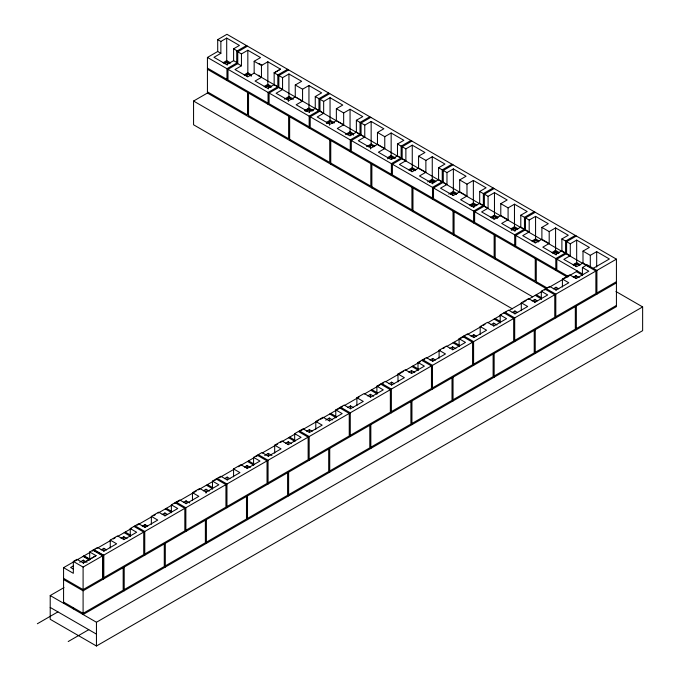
<?xml version="1.0" encoding="UTF-8"?>
<svg xmlns="http://www.w3.org/2000/svg" width="680" height="680" viewBox="0 0 680 680"><rect width="100%" height="100%" fill="white"/><g stroke="black" fill="none" stroke-linecap="round" stroke-linejoin="round"><path stroke-width="1.02" d="M93.882 549.576L103.649 555.212L103.649 577.754L143.726 554.616L143.726 532.066L133.96 526.431M121.091 538.288L123.802 536.707L127.032 538.568M162.197 514.556L164.908 512.975L167.331 514.369M203.303 490.824L206.014 489.243L209.244 491.104M244.409 467.092L247.112 465.511L250.342 467.373M285.515 443.36L288.218 441.779L291.448 443.64M325.72 420.155L329.324 418.047L332.554 419.909M367.727 395.896L370.43 394.315L373.66 396.176M408.833 372.164L411.536 370.583L414.766 372.453M449.93 348.432L452.642 346.851L455.872 348.721M491.037 324.7L493.748 323.119L496.978 324.989M532.142 300.968L534.854 299.387L537.277 300.789M573.248 277.236L575.96 275.655L579.19 277.525M555.798 317.892L555.798 294.159L207.434 93.032L207.434 57.434L217.71 51.502L217.71 39.636L226.958 34.297L616.428 259.156L616.428 306.62L83.096 614.542L83.096 567.077L73.329 561.442L73.329 573.308L63.572 567.664L63.572 603.262M220.864 41.455L226.703 38.089L239.436 45.441L233.605 48.807L233.605 60.673L226.703 64.659L213.97 57.307L220.864 53.32L220.864 41.455L217.71 39.636M254.158 61.268L261.46 65.484L261.46 77.35L254.158 73.134L254.158 61.268L260.542 57.587L247.834 50.252L241.451 53.933L241.451 65.798L236.725 63.07L236.725 51.204L246.483 45.569M247.511 46.163L237.753 51.799L237.753 63.665L227.987 69.3L227.987 79.977L268.065 103.122M223.065 62.73L226.703 60.63L230.341 62.73M223.975 63.393L226.703 61.821L229.976 63.665M224.51 63.673L227.248 62.092L227.248 65.169M241.451 65.798L234.991 69.53L247.767 76.823L254.158 73.134M512.465 308.907L193.562 124.788L193.562 101.04L208.071 92.667M244.162 74.91L247.834 72.794L251.464 74.894M261.46 65.484L267.844 61.795L280.543 69.173L274.193 72.837M245.08 75.573L247.834 73.984L251.473 76.084M258.817 75.234L258.306 75.531L595.875 271.023L595.875 293.565L555.798 316.701M261.46 77.35L255.068 81.039L267.775 88.374L274.159 84.685L282.557 89.53L282.557 77.665L274.159 72.82L274.159 84.685M274.159 72.82L280.543 69.13M287.589 69.3L277.831 74.936L277.831 86.802L268.065 92.438L268.065 104.303M288.618 69.895L278.859 75.531L278.859 87.397L269.093 93.032L269.093 103.709L309.171 126.854M264.197 86.453L267.844 84.346L271.473 86.436M265.106 87.108L267.844 85.527L271.082 87.397M265.616 87.405L268.353 85.825L268.353 88.901M282.557 77.665L288.94 73.984L301.648 81.311L295.264 85L295.264 96.866L302.566 101.082L302.566 89.216L295.264 85M282.557 89.53L276.097 93.262L288.873 100.555L295.264 96.866M284.35 99.178L288.94 96.526L293.479 99.144M302.566 89.216L308.95 85.527L321.649 92.862L315.265 96.552L315.265 108.417L323.663 113.263L323.663 101.397L315.265 96.552M286.186 99.305L288.94 97.716L291.669 99.288M302.566 101.082L296.174 104.771L308.881 112.106L315.265 108.417M328.695 93.032L318.937 98.668L318.937 110.534L309.171 116.169L309.171 128.035M329.724 93.627L319.966 99.263L319.966 111.129L310.199 116.764L310.199 127.441L350.276 150.586M304.385 110.712L308.95 108.078L313.488 110.695M305.295 111.367L308.95 109.259L308.95 85.527M306.723 111.138L309.459 109.556L309.459 112.633M323.663 101.397L330.046 97.716L342.754 105.043L336.362 108.732L336.362 120.598L343.663 124.814L343.663 112.948L336.362 108.732M323.663 113.263L317.203 116.994L329.978 124.287L336.362 120.598M326.375 122.374L330.046 120.258L334.585 122.876M343.663 112.948L350.055 109.259L362.754 116.594L356.371 120.283L356.371 132.149L364.769 136.994L364.769 125.129L356.371 120.283M326.375 123.564L330.046 121.448L332.775 123.02M343.663 124.814L337.28 128.503L349.988 135.839L356.371 132.149M369.801 116.764L360.034 122.4L360.034 134.266L350.276 139.901L350.276 151.768M370.829 117.359L361.063 122.995L361.063 134.861L351.305 140.496L351.305 151.172L391.382 174.318M345.491 134.444L350.055 131.809L353.685 133.9M347.319 134.572L350.055 132.991L350.055 109.259M347.828 134.869L350.565 133.288L350.565 135.337M364.769 125.129L371.152 121.448L383.86 128.775L377.468 132.464L377.468 144.33L384.769 148.546L384.769 136.68L377.468 132.464M364.769 136.994L358.309 140.726L371.084 148.019L377.468 144.33M366.562 146.642L371.152 143.99L374.782 146.081M384.769 136.68L391.153 132.991L403.861 140.327L397.477 144.016L397.477 155.881L405.875 160.726L405.875 148.861L397.477 144.016M368.399 146.761L371.152 145.18L373.881 146.752M384.769 148.546L378.386 152.235L391.094 159.57L397.477 155.881M410.907 140.496L401.14 146.132L401.14 157.998L391.382 163.633L391.382 175.499M411.935 141.091L402.169 146.727L402.169 158.593L392.411 164.228L392.411 174.905L432.488 198.05M387.506 157.649L391.153 155.542L395.692 158.159M387.506 158.831L391.153 156.723L391.153 132.991M388.934 158.601L391.671 157.02L391.671 159.069M405.875 148.861L412.258 145.171L424.957 152.507L418.574 156.196L418.574 168.062L425.875 172.278L425.875 160.412L418.574 156.196M405.875 160.726L399.415 164.458L412.19 171.751L418.574 168.062M408.587 169.839L412.258 167.722L415.888 169.813M425.875 160.412L432.259 156.723L444.966 164.058L438.583 167.748L438.583 179.613L446.973 184.458L446.973 172.593L438.583 167.748M409.504 170.493L412.258 168.904L414.987 170.484M425.875 172.278L419.492 175.967L432.2 183.303L438.583 179.613M452.013 164.228L442.246 169.864L442.246 181.73L432.488 187.365L432.488 199.231M453.041 164.823L443.275 170.459L443.275 182.325L433.517 187.96L433.517 198.636L473.594 221.782M427.703 181.908L432.259 179.273L435.888 181.364M429.522 182.036L432.259 180.455L432.259 156.723M430.041 182.333L432.777 180.752L432.777 183.829M446.973 172.593L453.364 168.904L466.063 176.239L459.68 179.928L459.68 191.794L466.981 196.01L466.981 184.144L459.68 179.928M446.973 184.458L440.512 188.19L453.296 195.483L459.68 191.794M448.774 194.097L453.364 191.454L456.994 193.545M466.981 184.144L473.365 180.455L486.072 187.791L479.689 191.48L479.689 203.345L488.079 208.191L488.079 196.325L479.689 191.48M450.611 194.225L453.364 192.635L456.093 194.216M466.981 196.01L460.598 199.699L473.305 207.034L479.689 203.345M493.119 187.96L483.352 193.596L483.352 205.462L473.594 211.097L473.594 222.963M494.147 188.555L484.381 194.191L484.381 206.057L474.623 211.692L474.623 222.369L514.692 245.505M469.719 205.113L473.365 203.006L476.994 205.096M470.628 205.768L473.365 204.187L476.094 205.76M471.146 206.066L473.883 204.484L473.883 207.561M488.079 196.325L494.471 192.635L507.169 199.971L500.786 203.66L500.786 215.526L508.087 219.742L508.087 207.876L500.786 203.66M488.079 208.191L481.618 211.922L494.402 219.215L500.786 215.526M490.798 217.303L494.471 215.186L498.1 217.277M508.087 207.876L514.471 204.187L527.178 211.522L520.795 215.212L520.795 227.077L529.185 231.923L529.185 220.056L520.795 215.212M491.716 217.957L494.471 216.368L497.19 217.949M508.087 219.742L501.704 223.431L514.403 230.767L520.795 227.077M534.225 211.692L524.458 217.328L524.458 229.194L514.692 234.829L514.692 246.696M535.245 212.287L525.487 217.923L525.487 229.789L515.721 235.425L515.721 246.1L555.798 269.238M510.825 228.846L514.471 226.737L518.101 228.828M511.734 229.5L514.471 227.919L514.471 204.187M511.335 230.325L514.99 228.216L514.99 231.293M529.185 220.056L535.568 216.368L548.275 223.703L541.892 227.392L541.892 239.258L549.193 243.474L549.193 231.608L541.892 227.392M529.185 231.923L522.725 235.654L535.509 242.947L541.892 239.258M531.904 241.034L535.568 238.918L539.197 241.009M549.193 231.608L555.577 227.919L568.284 235.254L561.892 238.944L561.892 250.809L570.29 255.654L570.29 243.788L561.892 238.944M532.822 241.689L535.568 240.1L538.296 241.68M549.193 243.474L542.81 247.163L555.509 254.499L561.892 250.809M575.322 235.425L565.564 241.06L565.564 252.926L555.798 258.561L555.798 270.427M576.351 236.019L566.593 241.655L566.593 253.521L556.827 259.156L556.827 269.832L568.667 276.675M551.931 252.569L555.577 250.47L559.207 252.56M552.84 253.232L555.577 251.651L555.577 227.919M553.358 253.529L556.087 251.949L556.087 255.025M570.29 243.788L576.674 240.1L589.381 247.435L582.998 251.124L582.998 262.99L576.615 266.679L563.831 259.386L570.29 255.654M573.002 264.767L576.674 262.65L580.303 264.741M574.269 264.554L576.096 263.5L579.751 265.582M582.998 251.124L590.299 255.34L596.683 251.651L609.39 258.986L593.24 268.311M573.92 265.421L576.674 263.832L579.402 265.412M73.329 561.442L77.002 559.317L83.385 563.006L96.084 555.67L89.701 551.99L89.701 559.895M89.701 551.99L97.554 547.451L103.938 551.14L116.637 543.804L110.254 540.124L110.254 548.029M110.254 540.124L117.555 535.908L123.939 539.588L136.646 532.253L130.262 528.572L130.262 536.477M130.262 528.572L138.652 523.719L145.044 527.408L157.743 520.072L151.359 516.392L151.359 524.297M151.359 516.392L158.661 512.176L165.044 515.856L177.752 508.521L171.369 504.84L171.369 512.745M171.369 504.84L179.758 499.995L186.15 503.676L198.849 496.34L192.465 492.66L192.465 500.565M192.465 492.66L199.767 488.444L206.15 492.125L218.858 484.789L212.475 481.108L212.475 489.013M212.475 481.108L220.864 476.263L227.248 479.944L239.955 472.608L233.572 468.928L233.572 476.833M233.572 468.928L240.873 464.712L247.256 468.392L259.964 461.057L253.58 457.377L253.58 465.281M253.58 457.377L261.97 452.531L268.353 456.212L281.061 448.877L274.677 445.196L274.677 453.101M274.677 445.196L281.979 440.98L288.363 444.66L301.07 437.333L294.678 433.644L294.678 441.55M294.678 433.644L303.076 428.8L309.459 432.48L322.167 425.144L315.784 421.464L315.784 429.369M315.784 421.464L323.085 417.248L329.469 420.928L342.168 413.601L335.784 409.912L335.784 417.826M335.784 409.912L344.182 405.067L350.565 408.748L363.273 401.412L356.889 397.732L356.889 405.637M356.889 397.732L364.191 393.516L370.575 397.197L383.274 389.87L376.89 386.18L376.89 394.094M376.89 386.18L385.288 381.335L391.671 385.016L404.379 377.68L397.987 374L397.987 381.905M397.987 374L405.288 369.784L411.68 373.473L424.379 366.137L417.996 362.449L417.996 370.362M417.996 362.449L426.394 357.603L432.777 361.284L445.476 353.949L439.093 350.268L439.093 358.173M439.093 350.268L446.394 346.052L452.778 349.741L465.486 342.405L459.102 338.716L459.102 346.63M459.102 338.716L467.5 333.872L473.883 337.552L486.583 330.225L480.199 326.536L480.199 334.441M480.199 326.536L487.5 322.32L493.884 326.009L506.591 318.673L500.208 314.984L500.208 322.898M500.208 314.984L508.598 310.139L514.99 313.82L527.688 306.493L521.305 302.804L521.305 310.718M521.305 302.804L528.606 298.588L534.99 302.277L547.697 294.942L541.314 291.252L541.314 299.166M541.314 291.252L549.703 286.407L556.087 290.088L568.794 282.761L562.411 279.072L562.411 286.986M562.411 279.072L569.712 274.856L576.096 278.545L588.803 271.209L582.42 267.521L582.42 275.434M582.42 267.521L587.146 264.792L596.904 270.427L596.904 294.159M63.572 567.664L90.499 552.117M92.319 551.072L95.055 549.491M96.874 548.437L110.534 540.549M113.271 538.976L115.09 537.923M117.827 536.341L131.606 528.385M137.071 525.232L151.64 516.817M153.459 515.771L155.286 514.717M158.015 513.137L171.793 505.18M174.531 503.608L196.393 490.986M198.212 489.931L212.899 481.448M214.727 480.403L216.546 479.349M219.275 477.768L233.852 469.353M238.408 466.726L254.005 457.716M255.825 456.671L257.652 455.617M262.208 452.99L277.686 444.048M280.423 442.467L295.111 433.984M299.668 431.358L318.793 420.317M320.611 419.262L342.592 406.572M344.411 405.526L358.989 397.111M364.454 393.958L380.052 384.948M381.879 383.894L383.699 382.84M385.517 381.795L403.733 371.272M405.56 370.226L420.249 361.743M422.067 360.689L424.804 359.108M426.624 358.062L440.283 350.175M443.02 348.594L444.839 347.539M446.666 346.494L464.992 335.903M466.82 334.857L481.389 326.442M483.216 325.389L485.035 324.334M487.764 322.762L501.551 314.806M504.279 313.225L506.098 312.171M508.835 310.599L521.586 303.238M523.404 302.183L526.141 300.602M527.961 299.557L542.649 291.074M544.476 290.02L546.295 288.966M549.032 287.394L566.338 277.398M568.157 276.344L577.38 271.023M73.338 565.93L70.609 567.502L73.347 569.083M79.688 562.258L83.317 560.167L86.963 562.275M86.972 558.059L89.191 559.325M101.15 549.873L103.87 548.301L106.607 549.882M142.256 526.141L144.976 524.569L147.713 526.15M183.362 502.41L186.082 500.837L189.728 502.945M224.459 478.677L227.188 477.105L229.925 478.686M264.664 455.473L268.294 453.373L271.94 455.481M306.672 431.214L309.392 429.641L312.128 431.222M347.777 407.481L350.498 405.909L353.234 407.49M388.883 383.75L391.603 382.177L394.341 383.758M429.99 360.017L432.709 358.445L435.446 360.026M471.096 336.286L473.815 334.713L476.552 336.294M512.202 312.553L514.921 310.981L517.659 312.562M553.299 288.822L556.027 287.249L558.764 288.83M83.317 563.006L96.05 555.654M83.096 567.077L616.428 259.156M615.961 291.516L642.634 306.918L642.634 330.667L96.45 646L50.209 619.302L50.209 595.553L63.997 587.596M103.13 578.051L83.096 589.619L63.572 578.348M144.755 554.021L184.832 530.885L184.832 508.342L175.066 502.698M185.852 530.289L225.93 507.152L225.93 484.611L216.172 478.966M226.958 506.558L267.036 483.421L267.036 460.879L257.278 455.235M268.065 482.825L308.142 459.688L308.142 437.146L298.384 431.502M309.171 459.094L349.248 435.956L349.248 413.414L339.49 407.779M350.276 435.362L390.354 412.225L390.354 389.683L380.587 384.047M391.382 411.629L431.46 388.493L431.46 365.95L421.694 360.315M432.488 387.898L472.566 364.76L472.566 342.219L462.8 336.583M473.594 364.166L513.672 341.028L513.672 318.486L503.906 312.851M514.692 340.433L554.769 317.297L554.769 294.754L545.012 289.119M596.904 292.969L616.428 281.699M616.428 282.889L83.096 590.81L63.572 579.53M37.366 623.747L57.919 611.881M124.202 589.619L164.28 566.483L164.28 543.932M165.308 565.887L205.377 542.75L205.377 520.208M206.406 542.156L246.483 519.019L246.483 496.476M247.511 518.423L287.589 495.287L287.589 472.744M288.618 494.692L328.695 471.554L328.695 449.012M329.724 470.96L369.801 447.822L369.801 425.28M370.829 447.227L410.907 424.091L410.907 401.548M411.935 423.495L452.013 400.358L452.013 377.817M453.041 399.763L493.119 376.626L493.119 354.084M494.147 376.031L534.225 352.894L534.225 330.352M535.245 352.3L575.322 329.162L575.322 306.62M576.351 328.567L616.428 305.43M50.209 595.553L96.45 622.251L642.634 306.918M68.204 641.538L88.748 629.68M250.911 75.727L247.256 73.644L247.256 76.721M292.009 99.459L288.363 97.376L288.363 101.473M333.115 123.191L329.469 121.108L329.469 125.205M373.311 146.404L370.575 144.84L370.575 148.937M415.327 170.655L411.68 168.572L411.68 171.649M456.433 194.386L452.778 192.304L452.778 195.381M493.884 216.036L497.539 218.119M538.645 241.85L534.99 239.768L534.99 242.845M103.13 555.509L93.355 549.882L103.13 555.509L103.13 579.241M233.605 48.807L237.235 50.907M258.817 63.367L261.97 65.186M236.725 51.204L241.451 53.933M217.71 51.502L220.864 53.32M233.605 60.673L237.235 62.772L226.958 68.706L226.958 80.572M582.998 262.99L588.472 266.152M308.023 108.732L312.179 111.129M350.038 132.982L353.685 135.09M390.235 156.196L394.392 158.593M431.341 179.928L434.988 182.028M513.544 227.383L517.191 229.492M554.65 251.115L558.815 253.521M207.434 57.434L582.709 274.1M576.351 271.618L582.564 275.204M207.434 68.11L226.958 79.39M207.434 69.3L567.673 277.287M207.434 91.851L247.511 114.988L247.511 92.438M248.54 115.575L288.618 138.72L288.618 116.169M289.646 139.306L329.724 162.452L329.724 139.901M330.752 163.038L370.829 186.184L370.829 163.633M371.858 186.77L411.935 209.916L411.935 187.365M412.964 210.502L453.041 233.648L453.041 211.097M454.07 234.234L494.147 257.372L494.147 234.829M495.167 257.966L535.245 281.103L535.245 258.561M536.274 281.699L547.204 288.014M536.274 294.754L541.603 297.823M535.245 295.35L541.458 298.936M193.562 101.04L532.687 296.837M504.934 312.256L514.692 317.892L514.692 341.624M495.167 318.486L500.497 321.555M494.147 319.082L500.352 322.668M463.828 335.988L473.594 341.624L473.594 365.355M454.07 342.219L459.391 345.287M453.041 342.813L459.255 346.392M422.722 359.72L432.488 365.355L432.488 389.087M412.964 365.95L418.285 369.019M411.935 366.546L418.149 370.124M381.616 383.452L391.382 389.087L391.382 412.82M371.858 389.683L377.179 392.751M370.829 390.269L377.043 393.856M340.51 407.184L350.276 412.82L350.276 436.552M330.752 413.414L336.073 416.483M329.724 414.001L335.937 417.588M299.412 430.916L309.171 436.552L309.171 460.284M289.646 437.146L294.975 440.215M288.618 437.733L294.831 441.32M258.306 454.648L268.065 460.284L268.065 484.015M248.54 460.879L253.87 463.947M247.511 461.465L253.725 465.052M217.201 478.38L226.958 484.015L226.958 507.748M207.434 484.611L212.763 487.679M206.406 485.197L212.619 488.784M176.094 502.112L185.852 507.748L185.852 531.479M166.328 508.342L171.657 511.411M165.308 508.929L171.513 512.516M134.988 525.844L144.755 531.479L144.755 555.212M125.231 532.066L130.552 535.143M124.202 532.661L130.416 536.248M93.372 550.46L102.621 555.798L102.621 579.53M84.124 555.798L90.338 559.385M83.606 556.096L89.82 559.683M83.096 556.393L89.088 559.852M63.572 602.081L83.096 613.351L123.173 590.215L123.173 567.664M50.209 607.427L96.45 634.125M596.683 251.651L596.683 267.027M590.299 255.34L590.299 267.206M576.674 240.1L576.674 263.832M576.351 306.025L576.351 329.757M576.096 263.5L576.096 266.577M575.96 275.655L575.96 278.57M556.027 287.249L556.027 290.164M536.274 259.156L536.274 282.889M535.568 216.368L535.568 240.1M535.245 329.757L535.245 353.49M534.854 299.387L534.854 302.302M514.921 310.981L514.921 313.897M495.167 235.425L495.167 259.156M494.471 192.635L494.471 216.368M494.147 353.49L494.147 377.221M493.884 217.065L493.884 219.113M493.748 323.119L493.748 326.034M473.815 334.713L473.815 337.628M473.365 180.455L473.365 204.187M454.07 211.692L454.07 235.425M453.364 168.904L453.364 192.635M453.041 377.221L453.041 400.953M452.642 346.851L452.642 349.767M432.709 358.445L432.709 361.361M412.964 187.96L412.964 211.692M412.258 145.171L412.258 168.904M411.935 400.953L411.935 424.685M411.536 370.583L411.536 373.499M391.603 382.177L391.603 385.092M371.858 164.228L371.858 187.96M371.152 121.448L371.152 145.18M370.829 424.685L370.829 448.417M370.43 394.315L370.43 397.23M350.498 405.909L350.498 408.825M330.752 140.496L330.752 164.228M330.046 97.716L330.046 121.448M329.724 448.417L329.724 472.149M329.324 418.047L329.324 420.962M309.392 429.641L309.392 432.556M289.646 116.764L289.646 140.496M288.94 73.984L288.94 97.716M288.618 472.149L288.618 495.881M288.218 441.779L288.218 444.694M268.294 453.373L268.294 456.288M267.844 61.795L267.844 85.527M248.54 93.032L248.54 116.764M247.834 50.252L247.834 73.984M247.511 495.881L247.511 519.613M247.112 465.511L247.112 468.427M227.188 477.105L227.188 480.021M226.703 38.089L226.703 61.821M206.406 519.613L206.406 543.346M206.014 489.243L206.014 493.127M186.082 500.837L186.082 503.752M165.308 543.346L165.308 567.077M164.908 512.975L164.908 515.89M144.976 524.569L144.976 527.485M124.202 567.077L124.202 590.81M123.802 536.707L123.802 539.623M103.87 548.301L103.87 551.216M103.649 555.212L103.649 578.943M96.45 622.251L96.45 646M83.317 560.167L83.317 563.074M73.329 607.716L73.329 608.906"/></g></svg>
